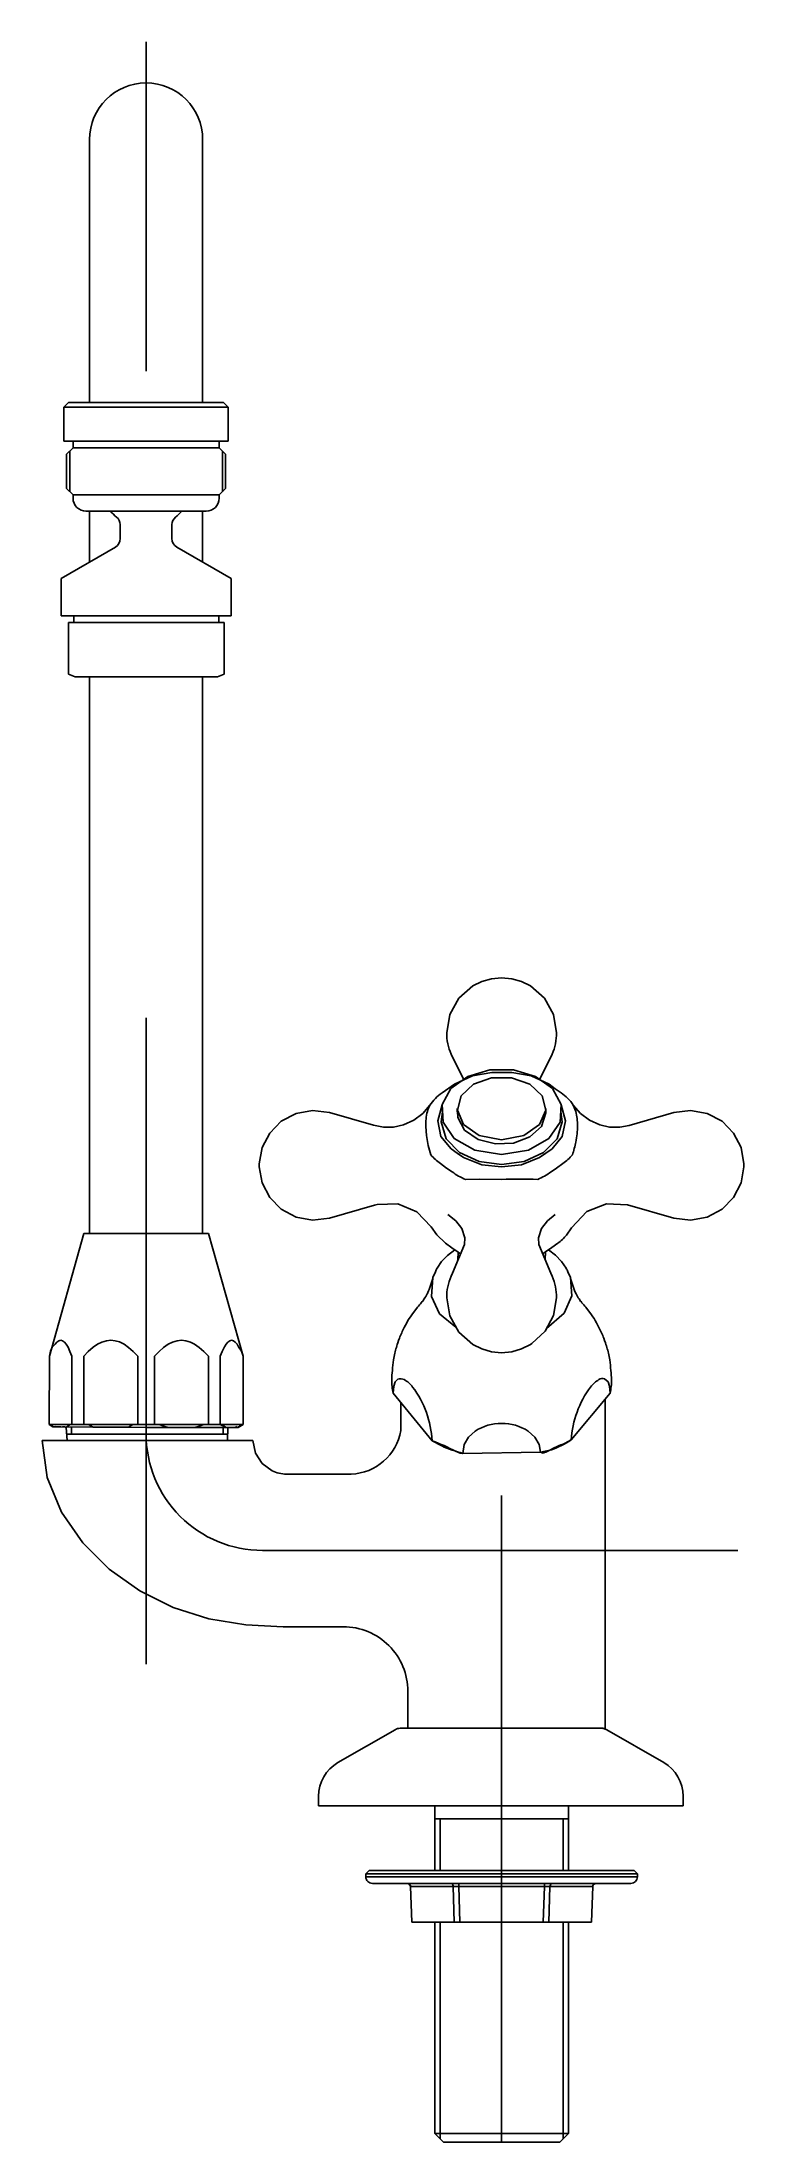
# Model space of a CAD drawing. Extents: x 128.248 to 128.356, y -11.897 to -11.573.
import ezdxf

# ---------------------------------------------------------------- set-up
doc = ezdxf.new("R2010")
doc.units = 0
doc.header["$LTSCALE"] = 0.2
doc.header["$MEASUREMENT"] = 0
doc.linetypes.add('AXES', pattern=[0.5400000065565109, 0.300000011920929, -0.07999999821186066, 0.07999999821186066, -0.07999999821186066])
doc.linetypes.add('CONTINU', pattern=[0])
doc.layers.get('0').update_dxf_attribs({"linetype": 'CONTINUOUS'})
doc.layers.add('DECA_EIXOS', color=5, linetype='AXES')

msp = doc.modelspace()

# ---------------------------------------------------------------- linework, layer by layer
at = {"linetype": 'CONTINU'}
for p, q in [((128.2551604920942, -11.62830941347252), (128.2551604882796, -11.58761125969308)), ((128.2726605601722, -11.62830940584309), (128.2726605563576, -11.58761125805282)), ((128.2512104712894, -11.62901940021492), (128.25192048092, -11.62830940584309)), ((128.2512104712893, -11.63430943812143), (128.2512104712894, -11.62901940021492)), ((128.2512104712894, -11.62901940021492), (128.276610580977, -11.62901941547377)), ((128.25192048092, -11.62830940584309), (128.2759005789758, -11.62830940584309)), ((128.2551604920942, -11.62830941347252), (128.2726605601722, -11.62830940584309)), ((128.276610580977, -11.62901941547377), (128.2759005789758, -11.62830940584309)), ((128.276610580977, -11.63430943049201), (128.276610580977, -11.62901941547377)), ((128.2639105242258, -11.63430943049201), (128.2512104712893, -11.63430943812143)), ((128.2526107570407, -11.63430943049201), (128.2512104712893, -11.63430943812143)), ((128.2516105011615, -11.64160999769742), (128.2516106232323, -11.63630992699157)), ((128.2526105663051, -11.63531041116667), (128.2516106232323, -11.63630992699157)), ((128.2521105032156, -11.64211021338846), (128.2521105032156, -11.63580943665423)), ((128.2526105663051, -11.63531041116667), (128.2526107570407, -11.63430943049201)), ((128.2526105663051, -11.63531041116667), (128.2752102074873, -11.63530967874179)), ((128.2639105242258, -11.63430943049201), (128.276610580977, -11.63430943049201)), ((128.2752102074873, -11.63530967874179), (128.2752102074873, -11.63430943049201)), ((128.2762105778079, -11.63630943870831), (128.2752102074873, -11.63530967874179)), ((128.2757105757538, -11.64211012173289), (128.2757105757538, -11.63580943665423)), ((128.2762105778079, -11.6416099976229), (128.2762105778079, -11.63630943870831)), ((128.2526102000926, -11.64261012377207), (128.2516105011615, -11.64160999769742)), ((128.2526105052696, -11.64310939329172), (128.2526102000926, -11.64261012377207)), ((128.2752105736997, -11.64261024584288), (128.2526102000926, -11.64261012377207)), ((128.2762105778079, -11.6416099976229), (128.2752105736997, -11.64261024584288)), ((128.2752105736997, -11.64310939020545), (128.2752105736997, -11.64261024584288)), ((128.2639105242258, -11.64510940161756), (128.2546105134859, -11.64510940161756)), ((128.2551604920942, -11.65297467567381), (128.2551604920942, -11.64510940161756)), ((128.2732105654834, -11.64510940161756), (128.2639105242258, -11.64510940161756)), ((128.2726605601722, -11.65297442288786), (128.2726605601722, -11.64510940161756)), ((128.2599104620167, -11.64936625224646), (128.2599105659676, -11.64720315782199)), ((128.2679105709377, -11.649366257791), (128.2679104688999, -11.64720302838971)), ((128.2591604464811, -11.65066530567562), (128.2507704098197, -11.65550928565029)), ((128.2770505470789, -11.65550873633163), (128.2686605001866, -11.65066521194651)), ((128.2507704098197, -11.66131485149253), (128.2507704098197, -11.65550928565029)), ((128.2770505470789, -11.66131485149253), (128.2770505470789, -11.65550873633163)), ((128.2507704098197, -11.66131485149253), (128.2639105242258, -11.66131485149253)), ((128.251898355585, -11.66233102998354), (128.2518908291564, -11.67032788137817)), ((128.251898355585, -11.66233102998354), (128.2639105242258, -11.66234390842287)), ((128.2527495401121, -11.66131485149253), (128.2527484258527, -11.66233194135755)), ((128.2639105242258, -11.66131485149253), (128.2770505470789, -11.66131485149253)), ((128.2639105242258, -11.66234390842287), (128.2759986628748, -11.66235414714393)), ((128.2751495917052, -11.66131485149253), (128.2751487140205, -11.6623534272325)), ((128.2759986628748, -11.66235414714393), (128.2759908274544, -11.67035112060938)), ((128.2518908291564, -11.67032788137817), (128.2529417439609, -11.67073214300933)), ((128.2529417439609, -11.67073214300933), (128.2749403928412, -11.67075316083523)), ((128.2551604920942, -11.75686166649334), (128.2551604920942, -11.67073426283324)), ((128.2726605601722, -11.75686166649334), (128.2726605601722, -11.67075098265027)), ((128.2749403928412, -11.67075316083523), (128.2759908274544, -11.67035112060938)), ((128.3158406005377, -11.71786850865783), (128.314439708247, -11.71856864581143)), ((128.3173491669158, -11.71744024990996), (128.3158406005377, -11.71786850865783)), ((128.3189107578036, -11.71729610716692), (128.3173491669158, -11.71744024990996)), ((128.3189107578036, -11.71729610716692), (128.3204722723973, -11.71744024228053)), ((128.3204722723973, -11.71744024228053), (128.3219808616636, -11.7178685010284)), ((128.3219808616636, -11.7178685010284), (128.3233849354249, -11.71856695207889)), ((128.310898266086, -11.7229791234487), (128.3122890875345, -11.72046965078288)), ((128.3122890875345, -11.72046965078288), (128.314439708247, -11.71856864581143)), ((128.3255323899257, -11.72046965078288), (128.3233849354249, -11.71856695207889)), ((128.3269232190036, -11.7229791234487), (128.3255323899257, -11.72046965078288)), ((128.3104154760167, -11.72580491401862), (128.310898266086, -11.7229791234487)), ((128.3274059938141, -11.72580491401862), (128.3269232190036, -11.7229791234487)), ((128.3110911074544, -11.72912788566239), (128.3130548567196, -11.73308619922018)), ((128.3267303776352, -11.72912788566239), (128.3247671808926, -11.73308505293811)), ((128.3096880240601, -11.73510958094376), (128.3116205285746, -11.7337431027577)), ((128.3110581483346, -11.73444376443433), (128.3096919165257, -11.73692890495369)), ((128.3136608125301, -11.73256172621561), (128.3110581483346, -11.73444376443433)), ((128.3143946870049, -11.73247257446691), (128.3116205285746, -11.7337431027577)), ((128.3145489311078, -11.73376737577612), (128.3126411779092, -11.73554036088876)), ((128.3170678699838, -11.73155084445351), (128.3136608125301, -11.73256172621561)), ((128.3174081271189, -11.73193644708132), (128.3143946870049, -11.73247257446691)), ((128.3173458633744, -11.73279087602173), (128.3145489311078, -11.73376737577612)), ((128.3207536074764, -11.73155084445351), (128.3170678699838, -11.73155084445351)), ((128.3204549536005, -11.73279087602173), (128.3173458633744, -11.73279087602173)), ((128.320468236431, -11.73193880648127), (128.3174081271189, -11.73193644708132)), ((128.3232518858671, -11.73376737577612), (128.3204549536005, -11.73279087602173)), ((128.3234796394883, -11.73248468618049), (128.320468236431, -11.73193880648127)), ((128.3241606573006, -11.73256172621561), (128.3207536074764, -11.73155084445351)), ((128.3251596466951, -11.73554036088876), (128.3232518858671, -11.73376737577612)), ((128.326244596831, -11.73377395615594), (128.3234796394883, -11.73248468618049)), ((128.3267633214961, -11.73444376443433), (128.3241606573006, -11.73256172621561)), ((128.3272133355519, -11.73445895843596), (128.326244596831, -11.73377395615594)), ((128.3281295533051, -11.73692890495369), (128.3267633214961, -11.73444376443433)), ((128.3281214632754, -11.73510110402162), (128.3272133355519, -11.73445895843596)), ((128.2896748131135, -11.73780949424174), (128.2871060998631, -11.73828256060777)), ((128.2922658958405, -11.73813313162628), (128.2896748131135, -11.73780949424174)), ((128.3078109623426, -11.73702921002221), (128.3067136404355, -11.73831329002783)), ((128.3096922910912, -11.73693565824424), (128.3090451090589, -11.73941491522759)), ((128.3096919165257, -11.73692890495369), (128.3098424832453, -11.73964357198207)), ((128.3120503856872, -11.73788408618483), (128.3120503856872, -11.73750823300961)), ((128.3120503856872, -11.73788408618483), (128.3121237655053, -11.73860509935498)), ((128.3126411779092, -11.73554036088876), (128.3120603573468, -11.73776950651338)), ((128.3120603573468, -11.73776950651338), (128.3130208944349, -11.73999360527277)), ((128.3247799301694, -11.73999360527277), (128.3257404596281, -11.73776950651338)), ((128.3257404596281, -11.73776950651338), (128.3251596466951, -11.73554036088876)), ((128.3257504389171, -11.7382153463195), (128.3257504389171, -11.73750823110225)), ((128.3279789942149, -11.73964357198207), (128.3281295533051, -11.73692890495369)), ((128.3287762692187, -11.7394254304838), (128.3281289290296, -11.73694016100039)), ((128.3299911248442, -11.73700686160463), (128.331101626672, -11.73831178607725)), ((128.330401016494, -11.7379997034582), (128.3299911248442, -11.73700686160463)), ((128.3455552382955, -11.73813452781121), (128.3481466643467, -11.73780949424174)), ((128.3481466643467, -11.73780949424174), (128.3507153852265, -11.73828256060777)), ((128.2848004797345, -11.73950945716566), (128.2830294382182, -11.74132014690097)), ((128.2871060998631, -11.73828256060777), (128.2848004797345, -11.73950945716566)), ((128.29908051429, -11.7401139480218), (128.2922658958405, -11.73813313162628)), ((128.3006294479603, -11.74041031497723), (128.29908051429, -11.7401139480218)), ((128.3021967380294, -11.74039397083965), (128.3006294479603, -11.74041031497723)), ((128.3037387670693, -11.74006490797963), (128.3021967380294, -11.74039397083965)), ((128.3053239634008, -11.73935503472494), (128.3037387670693, -11.74006490797963)), ((128.3067136404355, -11.73831329002783), (128.3053239634008, -11.73935503472494)), ((128.3071718885142, -11.74032799091414), (128.3072686506501, -11.74171760279556)), ((128.3090451090589, -11.73941491522759), (128.3095260833248, -11.74184173641556)), ((128.30956069803, -11.73958126532199), (128.3097525458123, -11.73802203048547)), ((128.3103286836679, -11.74220533387179), (128.30956069803, -11.73958126532199)), ((128.3098424832453, -11.73964357198207), (128.311587088801, -11.74214286222538)), ((128.3121237655052, -11.73892245486099), (128.3121237655052, -11.73860509935498)), ((128.3131911832205, -11.7408918490523), (128.3121237655053, -11.73892245486099)), ((128.3130208944349, -11.73999360527277), (128.3154430311554, -11.74168970198514)), ((128.315263678612, -11.74232004896556), (128.3131911832205, -11.7408918490523)), ((128.3223577858195, -11.74168970198514), (128.3247799301694, -11.73999360527277)), ((128.3250833066598, -11.7403003568305), (128.3232955109242, -11.74193058680193)), ((128.3257504389171, -11.73821534631949), (128.3250833066598, -11.7403003568305)), ((128.3262343734003, -11.74214286222538), (128.3279789942149, -11.73964357198207)), ((128.3282607794301, -11.73958126532199), (128.3274927861628, -11.74220533387179)), ((128.3282607794301, -11.73958126532199), (128.328068927028, -11.7380220316147)), ((128.3282972786035, -11.74184797061018), (128.3287762692187, -11.7394254304838)), ((128.331101626672, -11.73831178607725), (128.3324920285021, -11.73935474480676)), ((128.3324920285021, -11.73935474480676), (128.3340803862326, -11.74006588496198)), ((128.3356205966526, -11.74039470707925), (128.3340803862326, -11.74006588496198)), ((128.3371881079749, -11.74041119712959), (128.3356205966526, -11.74039470707925)), ((128.3386246373139, -11.74013186954317), (128.3371881079749, -11.74041119712959)), ((128.3386246373139, -11.74013186954318), (128.3455552382955, -11.73813452781121)), ((128.3507153852265, -11.73828256060777), (128.3530209977256, -11.73950945907302)), ((128.3530209977256, -11.73950945907302), (128.3547920468715, -11.74132015071569)), ((128.2818667594915, -11.74357220369149), (128.2814156544279, -11.7460657279962)), ((128.2830294382182, -11.74132014690097), (128.2818667594915, -11.74357220369149)), ((128.3072686506501, -11.74171760279556), (128.3075404642057, -11.74322815091699)), ((128.3075404642057, -11.74322815091699), (128.307972571999, -11.74470708079024)), ((128.3095260833248, -11.74184173641556), (128.3110847139955, -11.74375139029492)), ((128.3124129741519, -11.74433533319982), (128.3103286836679, -11.74220533387179)), ((128.3110847139955, -11.74375139029492), (128.3120515758776, -11.74443288303904)), ((128.311587088801, -11.74214286222538), (128.3147577027174, -11.7439561631317)), ((128.3120515758776, -11.74443288303904), (128.3130282443468, -11.74512349538687)), ((128.3154231336127, -11.74571559886083), (128.3124129741519, -11.74433533319982)), ((128.3147577027174, -11.7439561631317), (128.3189107349154, -11.74464414470253)), ((128.317938440882, -11.74301103939121), (128.315263678612, -11.74232004896556)), ((128.3154430311554, -11.74168970198514), (128.3189004123022, -11.74235193138261)), ((128.3207684467097, -11.74287545877136), (128.317938440882, -11.74301103939121)), ((128.3189004123022, -11.74235193138261), (128.3223577858195, -11.74168970198514)), ((128.3189107349154, -11.74464414470253), (128.3230637671133, -11.7439561631317)), ((128.3232955109242, -11.74193058680193), (128.3207684467097, -11.74287545877136)), ((128.3254085033083, -11.74433533319982), (128.322398336218, -11.74571559886083)), ((128.3230637671133, -11.7439561631317), (128.3262343734003, -11.74214286222538)), ((128.3247927040744, -11.74512386408097), (128.3257698939531, -11.74443288303904)), ((128.3274927861628, -11.74220533387179), (128.3254085033083, -11.74433533319982)), ((128.3257698939531, -11.74443288303904), (128.3267356419391, -11.74375103075823)), ((128.3267356419391, -11.74375103075823), (128.3282972786035, -11.74184797061018)), ((128.3547920468715, -11.74132015071569), (128.3559547255981, -11.74357221227459)), ((128.3559547255981, -11.74357221227459), (128.3564058230323, -11.74606574230137)), ((128.2814156544279, -11.74653480798721), (128.2814156544279, -11.7460657279962)), ((128.2818667594915, -11.74902833038456), (128.2814156544279, -11.74653480798721)), ((128.3094333018768, -11.74604767391354), (128.3104016362381, -11.74673274676576)), ((128.3104016362381, -11.74673274676576), (128.31124615816, -11.74732991692704)), ((128.3130282443468, -11.74512349538687), (128.3158555847301, -11.7462562071036)), ((128.3189107349154, -11.74619273266453), (128.3154231336127, -11.74571559886083)), ((128.3158555847301, -11.7462562071036), (128.318910101673, -11.74655705014782)), ((128.318910101673, -11.74655705014782), (128.3219644965451, -11.74625289497909)), ((128.322398336218, -11.74571559886083), (128.3189107349154, -11.74619273266453)), ((128.3219644965451, -11.74625289497909), (128.3247927040744, -11.74512386408097)), ((128.3265801370437, -11.74732651564575), (128.3274198488515, -11.74673274676576)), ((128.3274198488515, -11.74673274676576), (128.3283881755834, -11.74604766389992)), ((128.3559547103392, -11.74902833229192), (128.3564058230323, -11.74653480989456)), ((128.3564058230323, -11.74653480989456), (128.3564058230323, -11.74606574230137)), ((128.2830294382182, -11.75128038550613), (128.2818667594915, -11.74902833038456)), ((128.3133390643821, -11.74850131396398), (128.3155603412077, -11.74846509612568)), ((128.3155603412077, -11.74846509612568), (128.3189107578036, -11.74849253721813)), ((128.3547920316126, -11.75128038765191), (128.3559547103392, -11.74902833229192)), ((128.2848013571185, -11.75309201905507), (128.2830294382182, -11.75128038550613)), ((128.2871060998631, -11.75431797209737), (128.2848013571185, -11.75309201905507)), ((128.2992218188866, -11.75246144644034), (128.2922658958405, -11.75446740471476)), ((128.2992218188866, -11.75246144644034), (128.299639346847, -11.75236050001648)), ((128.3028419814638, -11.75228924976192), (128.299639346847, -11.75236050001648)), ((128.3058019087847, -11.75351196478349), (128.3028419814638, -11.75228924976192)), ((128.3080050275766, -11.75583775224134), (128.3058019087847, -11.75351196478349)), ((128.3106041974951, -11.75391587244544), (128.3118182832933, -11.75487998439641)), ((128.3272192102098, -11.75391454641546), (128.32598481488, -11.75489836046467)), ((128.3297128727979, -11.75600137505441), (128.3320833659346, -11.75346986861039)), ((128.3320833659346, -11.75346986861039), (128.3351328627153, -11.7522624655895)), ((128.3351328627153, -11.7522624655895), (128.3384093196569, -11.75240986824316)), ((128.3384093196569, -11.75240986824317), (128.3455555892491, -11.75446739875427)), ((128.3507153852265, -11.75431797209737), (128.3530201127122, -11.75309202105184)), ((128.3530201127122, -11.75309202105184), (128.3547920316126, -11.75128038765191)), ((128.254260486871, -11.75686166649334), (128.2489663672216, -11.77586174121037)), ((128.2639105242258, -11.75686166649334), (128.254260486871, -11.75686166649334)), ((128.2639105242258, -11.75686166649334), (128.2735605653954, -11.75686166649334)), ((128.2735605653954, -11.75686166649334), (128.2789105858481, -11.77586174121037)), ((128.2896748131135, -11.75479103804616), (128.2871060998631, -11.75431797209737)), ((128.2922658958405, -11.75446740471476), (128.2896748131135, -11.75479103804616)), ((128.3088749423442, -11.75709287147606), (128.3080050275766, -11.75583775224134)), ((128.3088749423442, -11.75709287147606), (128.3102263654375, -11.75837124663136)), ((128.3118182832933, -11.75487998439641), (128.3127333184855, -11.75608832142219)), ((128.3127333184855, -11.75608832142219), (128.3132263548737, -11.75751222143871)), ((128.3250763333646, -11.7561098955312), (128.3245945503795, -11.75751547920355)), ((128.32598481488, -11.75489836046467), (128.3250763333646, -11.7561098955312)), ((128.3289437503755, -11.75709711748998), (128.3297128727979, -11.75600137505441)), ((128.3455555892491, -11.75446739875427), (128.3481466643467, -11.75479103804616)), ((128.3481466643467, -11.75479103804616), (128.3507153852265, -11.75431797209737)), ((128.3105377375663, -11.76025143662168), (128.3096262576866, -11.76121243433637)), ((128.3111951041585, -11.75905624748087), (128.3102263654375, -11.75837124663136)), ((128.3116703258373, -11.75938475911487), (128.3105377375663, -11.76025143662168)), ((128.3121638428794, -11.75974124833038), (128.3111951041585, -11.75905624748087)), ((128.3131788922153, -11.75857238738459), (128.311286497051, -11.76301535779298)), ((128.3121607300479, -11.76096283123384), (128.3121638428794, -11.75974124833038)), ((128.3121638428794, -11.75974124833038), (128.3125643537599, -11.76001520240756)), ((128.3131788922153, -11.75857238738459), (128.3132263548737, -11.75751222143871)), ((128.3246424479152, -11.75857203547732), (128.3245945503795, -11.75751547920355)), ((128.3246424479152, -11.75857203547732), (128.3265349880386, -11.76301537591287)), ((128.3257123985997, -11.75970705610465), (128.3252518058421, -11.76000272440135)), ((128.3256607931247, -11.76096292504982), (128.3257123985997, -11.75970705610465)), ((128.3266698915469, -11.75902547133058), (128.3257123985997, -11.75970705610465)), ((128.3272516963052, -11.76022280815476), (128.3261566905861, -11.75938836306491)), ((128.3275946542571, -11.75837152462857), (128.3266698915469, -11.75902547133058)), ((128.3281685091536, -11.7611790961295), (128.3272516963052, -11.76022280815476)), ((128.3082764825492, -11.76366988433135), (128.3080637665264, -11.76659589408587)), ((128.308669961461, -11.76277701702074), (128.3082764825492, -11.76366988433135)), ((128.3096262576866, -11.76121243433637), (128.3089416218102, -11.76224550546712)), ((128.3110910998249, -11.76347265795044), (128.311286497051, -11.76301535779298)), ((128.3267303776352, -11.76347265795044), (128.3265349880386, -11.76301537591287)), ((128.3288799073398, -11.76224551248252), (128.3281685091536, -11.7611790961295)), ((128.3295450406875, -11.76366988433135), (128.3291515617762, -11.76277701702192)), ((128.3297774329996, -11.76649124601954), (128.3295450406875, -11.76366988433135)), ((128.3080637665264, -11.76659589408587), (128.3093243002693, -11.76926880335908)), ((128.3104154760167, -11.7667913275517), (128.3108973200372, -11.76961871553265)), ((128.3274059938141, -11.7667913275517), (128.3269523328927, -11.76953702345511)), ((128.328565346111, -11.76918032872193), (128.3297774329996, -11.76649124601954)), ((128.3050143765577, -11.7694422507269), (128.3058953081268, -11.76825563172238)), ((128.3093243002693, -11.76926880335908), (128.3118503096912, -11.77133922009711)), ((128.3108973200372, -11.76961871553265), (128.3122881948917, -11.77212976748963)), ((128.3269523328927, -11.76953702345511), (128.3256398885362, -11.77199386261918)), ((128.3258744306539, -11.77155480990234), (128.328565346111, -11.76918032872193)), ((128.3319262074804, -11.76825563172238), (128.3328071390496, -11.7694422507269)), ((128.2501286301446, -11.77365522923129), (128.2498422845042, -11.77399792958301)), ((128.250413428983, -11.77344997860171), (128.2501286301446, -11.77365522923129)), ((128.2506974648789, -11.77338163039002), (128.250413428983, -11.77344997860171)), ((128.2509815122289, -11.77344998326538), (128.2506974648789, -11.77338163039002)), ((128.2512663148721, -11.77365522923129), (128.2509815122289, -11.77344998326538)), ((128.251542389462, -11.7739833193395), (128.2512663148721, -11.77365522923129)), ((128.2570641940677, -11.77365522923129), (128.2563729261217, -11.77399791824591)), ((128.2577622941646, -11.77344789958316), (128.2570641940677, -11.77365522923129)), ((128.2584374983545, -11.77338163611209), (128.2577622941646, -11.77344789958316)), ((128.2591232273373, -11.77344998623114), (128.2584374983545, -11.77338163611209)), ((128.2597914391583, -11.77364759408334), (128.2591232273373, -11.77344998623114)), ((128.2605020705872, -11.77399791824591), (128.2597914391583, -11.77364759408334)), ((128.2673437353514, -11.7739833193395), (128.2680102572546, -11.77365522923129)), ((128.2680102572546, -11.77365522923129), (128.2686978287438, -11.77344998623114)), ((128.2686978287438, -11.77344998623114), (128.2693835539119, -11.77338163611209)), ((128.2693835539119, -11.77338163611209), (128.2700692867095, -11.77344998241642)), ((128.2700692867095, -11.77344998241642), (128.2707568581987, -11.77365522923129)), ((128.2707568581987, -11.77365522923129), (128.2714233801019, -11.7739833193395)), ((128.2762786628044, -11.7739833193395), (128.2765547488385, -11.77365522541657)), ((128.2765547488385, -11.77365522541657), (128.2768439040791, -11.77344790339787)), ((128.2768439040791, -11.77344790339787), (128.2771235912022, -11.77338163039002)), ((128.2771235912022, -11.77338163039002), (128.2774076270981, -11.77344997860171)), ((128.2774076270981, -11.77344997860171), (128.2776924259365, -11.77365522923129)), ((128.2776924259365, -11.77365522923129), (128.2779787812951, -11.77399794577972)), ((128.3029719182159, -11.77341063937455), (128.3028381438626, -11.77379801965859)), ((128.3030995661402, -11.77306715117757), (128.3029719182159, -11.77341063937455)), ((128.3038488902023, -11.77138852489677), (128.3042365794781, -11.77066427303534)), ((128.3122881948917, -11.77212976748963), (128.3144365801824, -11.77403340270565)), ((128.3256398885362, -11.77199386261918), (128.3236007871417, -11.77389232699181)), ((128.3335849437586, -11.77066427112799), (128.333972625405, -11.77138852489677)), ((128.3348495973915, -11.77341063937455), (128.3347219570966, -11.77306715117757)), ((128.3348495973915, -11.77341063937455), (128.3349833717447, -11.77379801965859)), ((128.2489104664183, -11.78642877642721), (128.2489663672216, -11.77586174121037)), ((128.2491400329922, -11.77504645836855), (128.2489663672216, -11.77586174121037)), ((128.2493662100144, -11.77442674475392), (128.2491400329922, -11.77504645836855)), ((128.2498422845042, -11.77399792958301), (128.2493662100144, -11.77442674475392)), ((128.2518310106428, -11.77445956145405), (128.251542389462, -11.7739833193395)), ((128.2521329909483, -11.77509968745108), (128.2518310106428, -11.77445956145405)), ((128.2524285701655, -11.77586174121037), (128.2521329909483, -11.77509968745108)), ((128.2524285701655, -11.78642877642721), (128.2524285701655, -11.77586174121037)), ((128.2549718354659, -11.77509969317315), (128.2542582476345, -11.77586174121037)), ((128.2542582476345, -11.78642877642721), (128.2542582476345, -11.77586174121037)), ((128.2557008805142, -11.77445957099083), (128.2549718354659, -11.77509969317315)), ((128.2563729261217, -11.77399791824591), (128.2557008805142, -11.77445957099083)), ((128.26119889657, -11.77447898025026), (128.2605020705872, -11.77399791824591)), ((128.261903161243, -11.77509968935844), (128.26119889657, -11.77447898025026)), ((128.2626167490744, -11.77586174121037), (128.261903161243, -11.77509968935844)), ((128.2626167490744, -11.78642877642721), (128.2626167490744, -11.77586174121037)), ((128.2652043070067, -11.77586173930301), (128.2659178948381, -11.77509968935844)), ((128.2652043070067, -11.78642877642721), (128.2652043070067, -11.77586173930301)), ((128.2659178948381, -11.77509968935844), (128.2666221518817, -11.77447898025026)), ((128.2666221518817, -11.77447898025026), (128.2673437353514, -11.7739833193395)), ((128.2714233801019, -11.7739833193395), (128.2721449559422, -11.77447897452819)), ((128.2721449559422, -11.77447897452819), (128.2728492206152, -11.77509969317315)), ((128.2728492206152, -11.77509969317315), (128.2735628084466, -11.77586174121037)), ((128.2735628084466, -11.78642877642721), (128.2735628084466, -11.77586174121037)), ((128.2753924821008, -11.77586174121037), (128.275688061318, -11.77509968745108)), ((128.2753924821008, -11.78642877642721), (128.2753924821008, -11.77586174121037)), ((128.275688061318, -11.77509968745108), (128.2760371380695, -11.77438609008288)), ((128.2760371380695, -11.77438609008288), (128.2762786628044, -11.7739833193395)), ((128.2779787812951, -11.77399794577972), (128.2782148356144, -11.77438609008288)), ((128.2782148356144, -11.77438609008288), (128.2786810197128, -11.77504645934509)), ((128.2786810197128, -11.77504645934509), (128.2789105858481, -11.77586174121037)), ((128.2789105858481, -11.78642877642721), (128.2789105858481, -11.77586174121037)), ((128.3023468622423, -11.77562915244053), (128.3021801898046, -11.77639223045023)), ((128.3158405929083, -11.77473202351086), (128.3144365801824, -11.77403340270565)), ((128.3173491669158, -11.77516028416609), (128.3158405929083, -11.77473202351086)), ((128.3189107578036, -11.77530443797223), (128.3173491669158, -11.77516028416609)), ((128.3189107578036, -11.77530443797223), (128.3204722723973, -11.77516029179551)), ((128.3204722723973, -11.77516029179551), (128.3219808616636, -11.77473202923293)), ((128.3219808616636, -11.77473202923293), (128.3233848972778, -11.7740334007983)), ((128.3233848972778, -11.7740334007983), (128.3236007871417, -11.77389232699182)), ((128.3356413334321, -11.77639223045023), (128.3354746609945, -11.77562915625524)), ((128.3022106006962, -11.78049743949944), (128.3024527891911, -11.77980767645767)), ((128.3024527891911, -11.77980767645767), (128.3028381438626, -11.77940048827671)), ((128.3348130829592, -11.77932982071955), (128.3353687187868, -11.77980768027238)), ((128.3353687187868, -11.77980768027238), (128.3356109072817, -11.78049744522151)), ((128.3021329865468, -11.78157572723913), (128.3022106006962, -11.78049743949944)), ((128.3021329865468, -11.78157572723913), (128.3081544706243, -11.78894650976131)), ((128.3033080630904, -11.7830141157724), (128.3033080630904, -11.78735317292495)), ((128.3033080630904, -11.7830141157724), (128.3033080630904, -11.78735317292507)), ((128.3296727115001, -11.78879999435941), (128.3356885437025, -11.78157572990206)), ((128.3349082066633, -11.78251281739844), (128.3349081456056, -11.83362828063191)), ((128.3349082066633, -11.78251281739844), (128.3349081793456, -11.8053822577636)), ((128.3356109072817, -11.78049744522151), (128.3356885437025, -11.78157572990206)), ((128.2492342959974, -11.78642877642721), (128.2489104664183, -11.78642877642721)), ((128.2494901926116, -11.78676348119322), (128.2489104664183, -11.78642877642721)), ((128.2639105242258, -11.78642877642721), (128.2489104664183, -11.78642877642721)), ((128.2494901926116, -11.78676348119322), (128.2492342959974, -11.78642877642721)), ((128.2521329871336, -11.78642877642721), (128.2515526434104, -11.7868617883074)), ((128.2518310106428, -11.78665672459876), (128.2515526434104, -11.7868617883074)), ((128.2524285701655, -11.78642877642721), (128.2521329871336, -11.78642877642721)), ((128.2549891847804, -11.78642877642721), (128.2542582476345, -11.78642877642721)), ((128.2556998641325, -11.78680581412311), (128.2549891847804, -11.78642877642721)), ((128.2618858119286, -11.78642877642721), (128.261197603174, -11.78684329362595)), ((128.2626167490744, -11.78642877642721), (128.2618858119286, -11.78642877642721)), ((128.2639105242258, -11.78642877642721), (128.2789105858481, -11.78642877642721)), ((128.2652043070067, -11.78642877642721), (128.2659352441526, -11.78642877642721)), ((128.2659352441526, -11.78642877642721), (128.2666469398864, -11.78665672841347)), ((128.2666469398864, -11.78665672841347), (128.2673189854939, -11.7868617883074)), ((128.2714481299594, -11.7868617883074), (128.272120175567, -11.78665672459876)), ((128.272120175567, -11.78665672459876), (128.2728318713008, -11.78642877642721)), ((128.2728318713008, -11.78642877642721), (128.2735628084466, -11.78642877642721)), ((128.2753924821008, -11.78642877642721), (128.2756952482372, -11.78655540582315)), ((128.2756952482372, -11.78655540582315), (128.275990049253, -11.78665672459876)), ((128.275990049253, -11.78665672459876), (128.2762786628044, -11.7868617883074)), ((128.2781605903964, -11.7868617883074), (128.2785867596747, -11.78642877642721)), ((128.2781605903964, -11.7868617883074), (128.2789105858481, -11.78642877642721)), ((128.2782148432438, -11.78666867227968), (128.2781605903964, -11.7868617883074)), ((128.2785867596747, -11.78642877642721), (128.2789105858481, -11.78642877642721)), ((128.2641109339847, -11.78889664392639), (128.247808990946, -11.78889666299995)), ((128.247808990946, -11.78889666299995), (128.2486085242599, -11.79461688608436)), ((128.2498525441105, -11.78673414801253), (128.2494901926116, -11.78676348119322)), ((128.2639105242258, -11.7868617883074), (128.2494901926116, -11.78676348119322)), ((128.2501372887823, -11.78676789261446), (128.2498525441105, -11.78673414801253)), ((128.2504140524168, -11.78676977938343), (128.2501372887823, -11.78676789261446)), ((128.2507458025829, -11.78677204100974), (128.2504140524168, -11.78676977938343)), ((128.2512668948553, -11.78677559342996), (128.250977749238, -11.78677362224982)), ((128.2515526434104, -11.7868617883074), (128.2512668948553, -11.78677559342996)), ((128.2517078564504, -11.78889665935056), (128.2515526434104, -11.7868617883074)), ((128.2517078564504, -11.78789665507708), (128.2765309560434, -11.78789665507708)), ((128.2523578644613, -11.7878966588918), (128.2523578644613, -11.78678303085071)), ((128.2563980213081, -11.78681057364037), (128.2556998641325, -11.78680581412311)), ((128.2570838786336, -11.78681524930638), (128.2563980213081, -11.78681057364037)), ((128.2577520555865, -11.78681980444074), (128.2570838786336, -11.78681524930638)), ((128.258437756516, -11.78682447904056), (128.2577520555865, -11.78681980444074)), ((128.2591129216982, -11.78682908181548), (128.258437756516, -11.78682447904056)), ((128.2597916305839, -11.78683370874873), (128.2591129216982, -11.78682908181548)), ((128.2605022289877, -11.78683855308105), (128.2597916305839, -11.78683370874873)), ((128.261197603174, -11.78684329362595), (128.2605022289877, -11.78683855308105)), ((128.2639105242258, -11.7868617883074), (128.2781605903964, -11.7868617883074)), ((128.2804175805645, -11.78889664011167), (128.2641109339847, -11.78889664392639)), ((128.2673189854939, -11.7868617883074), (128.2680296131081, -11.7868617883074)), ((128.2680296131081, -11.7868617883074), (128.2687083573515, -11.7868617883074)), ((128.2687083573515, -11.7868617883074), (128.2693835539119, -11.7868617883074)), ((128.2693835539119, -11.7868617883074), (128.2700587581018, -11.7868617883074)), ((128.2700587581018, -11.7868617883074), (128.2707568658281, -11.7868617883074)), ((128.2707568658281, -11.7868617883074), (128.2714481299594, -11.7868617883074)), ((128.2758579533734, -11.7878966588918), (128.2758579533734, -11.7868617883074)), ((128.2762786628044, -11.7868617883074), (128.2765547488385, -11.7868617883074)), ((128.276507965199, -11.78889664102629), (128.2765547488385, -11.7868617883074)), ((128.2765547488385, -11.7868617883074), (128.2768439040791, -11.7868617883074)), ((128.2771235835728, -11.7868617883074), (128.2774032706959, -11.7868617883074)), ((128.2774032706959, -11.7868617883074), (128.2776924259365, -11.7868617883074)), ((128.2776924259365, -11.7868617883074), (128.2779685119706, -11.78673414801253)), ((128.2804175805645, -11.78889664011167), (128.2808198038965, -11.79082971537478)), ((128.3081544706243, -11.78894650976131), (128.3096521214403, -11.78971982464577)), ((128.3128972824769, -11.79088180909465), (128.3131163461821, -11.7895133952699)), ((128.3131163461821, -11.7895133952699), (128.3137882392011, -11.78838523206591)), ((128.3137882392011, -11.78838523206591), (128.3148280841711, -11.78743160342294)), ((128.3229934314362, -11.78743160342294), (128.3240332764063, -11.78838523588063)), ((128.3240332764063, -11.78838523588063), (128.3247051770547, -11.78951339145518)), ((128.3247051770547, -11.78951339145518), (128.3249267050644, -11.79070812902934)), ((128.3287460109157, -11.78931184872658), (128.3296727115001, -11.78879999435941)), ((128.2808198038965, -11.79082971537478), (128.281867896276, -11.79243658690523)), ((128.281867896276, -11.79243658690523), (128.2834147767543, -11.79356842768922)), ((128.3117867813938, -11.79055653996665), (128.3124894591463, -11.79084239548059)), ((128.3124894591463, -11.79084239548059), (128.3128972824769, -11.79088180909465)), ((128.3128972824769, -11.79088180909465), (128.3249267050644, -11.79070812902934)), ((128.3249267050644, -11.79070812902934), (128.3266266937376, -11.79034951931028)), ((128.3249267050644, -11.79070812902934), (128.3253320564611, -11.79084239166587)), ((128.2486085242599, -11.79461688608436), (128.2508144544952, -11.79995580953716)), ((128.2856161928304, -11.79409666049884), (128.2956219734705, -11.79409615964858)), ((128.2508144544952, -11.79995580953716), (128.2541155163352, -11.80469947373913)), ((128.2541155163352, -11.80469947373913), (128.2582197697989, -11.80877911848959)), ((128.2582197697989, -11.80877911848959), (128.262926236735, -11.8121424555183)), ((128.262926236735, -11.8121424555183), (128.2681011771228, -11.81472092680437)), ((128.2681011771228, -11.81472092680437), (128.2736195103397, -11.81646229366883)), ((128.2736195103397, -11.81646229366883), (128.2793311121729, -11.81739560896542)), ((128.2793311121729, -11.81739560896542), (128.2851107684849, -11.81769396529365)), ((128.2851107684849, -11.81769396529365), (128.2856547429752, -11.81769727646448)), ((128.2944106647829, -11.81769727646448), (128.2856547429752, -11.81769727646448)), ((128.3044107058632, -11.833413923812), (128.3044107058644, -11.82769731754805)), ((128.3044107058649, -11.83144322069103), (128.3044107058632, -11.833413923812)), ((128.3024251031994, -11.83362827640643), (128.2935963463524, -11.83872556439917)), ((128.3345964225232, -11.8334141455359), (128.3032251083429, -11.8334139151034)), ((128.3334108249981, -11.83341413682731), (128.3044107058632, -11.833413923812)), ((128.3351675754083, -11.83362827640643), (128.3439963398847, -11.83872556439917)), ((128.2905963409471, -11.84392174105229), (128.2905963409471, -11.84541396595096)), ((128.34699634529, -11.8439217347376), (128.34699634529, -11.84541396595096)), ((128.2905963409471, -11.84541396595096), (128.34699634529, -11.84541396595096)), ((128.3085857260682, -11.85540847569873), (128.3085857184387, -11.84541396595096)), ((128.329235804798, -11.84741376817277), (128.3085857199653, -11.84741376817277)), ((128.309385724777, -11.85540847569873), (128.309385724777, -11.84741376817277)), ((128.3284357984597, -11.85540847569873), (128.3284357984597, -11.84741376817277)), ((128.329235804798, -11.85540847569873), (128.329235804798, -11.84541396595096)), ((128.297910663903, -11.8559084777528), (128.2984107117337, -11.85540847569873)), ((128.297910663903, -11.8559084777528), (128.3399108364454, -11.8559084777528)), ((128.2979106639087, -11.85640837274736), (128.297910663903, -11.8559084777528)), ((128.2979106639087, -11.85640837274736), (128.339910838472, -11.85640847980688)), ((128.2984107117337, -11.85540847569873), (128.3394108343913, -11.85540847569873)), ((128.2989106680112, -11.85740848391503), (128.3389108323373, -11.8574084859416)), ((128.3043754731762, -11.85740848391503), (128.3045875864743, -11.85747251005696)), ((128.3048078937759, -11.85788231703836), (128.3114268937459, -11.85788231703836)), ((128.3048078937759, -11.85788231703836), (128.3050084332349, -11.86340318322469)), ((128.3109944731463, -11.85740848391503), (128.3112065940738, -11.85747251005696)), ((128.3114268937459, -11.85788231703836), (128.3115938332135, -11.86340318322469)), ((128.3122917349453, -11.85788231703836), (128.3114268937459, -11.85788231703836)), ((128.3122917349453, -11.85788231703836), (128.3122917349453, -11.85740848391503)), ((128.3122917349453, -11.85788231703836), (128.3255297654031, -11.85788231703836)), ((128.3122917349453, -11.85788231703836), (128.3124586744129, -11.86340318322469)), ((128.3189107501742, -11.85740848492831), (128.3189107578036, -11.85540847569873)), ((128.325362833565, -11.86340318322469), (128.3255297654031, -11.85788231703836)), ((128.3255297654031, -11.85788231703836), (128.3255297654031, -11.85740848391503)), ((128.3255297654032, -11.85788231703836), (128.3263946066025, -11.85788231703836)), ((128.3262276747644, -11.86340318322469), (128.3263946066025, -11.85788231703836)), ((128.3263946066025, -11.85788231703836), (128.3330136218314, -11.85788231703836)), ((128.3268270272022, -11.85740848391503), (128.3266149139041, -11.85747251005696)), ((128.3328130747429, -11.86340318322469), (128.3330136218314, -11.85788231703836)), ((128.3334460424311, -11.85740848391503), (128.3332339138741, -11.85747251005696)), ((128.3394108343913, -11.85540847569873), (128.3399108364454, -11.8559084777528)), ((128.339910838472, -11.85640847980688), (128.3399108364454, -11.8559084777528)), ((128.3050084332349, -11.86340318322469), (128.3328130747429, -11.86340318322469)), ((128.3085857260682, -11.89608896355943), (128.3085857260682, -11.86340318322469)), ((128.309385724777, -11.89688895463887), (128.309385724777, -11.86340318322469)), ((128.3284357984597, -11.89688896068488), (128.3284357984597, -11.86340318322469)), ((128.329235804798, -11.89608896355943), (128.329235804798, -11.86340318322469)), ((128.329235804798, -11.89608896355943), (128.3085857260682, -11.89608896355943)), ((128.3099107437185, -11.89741396595096), (128.3085857260682, -11.89608896355943)), ((128.329235804798, -11.89608896355943), (128.3279107871476, -11.89741396595096)), ((128.3279107871476, -11.89741396595096), (128.3099107437185, -11.89741396595096))]:
    msp.add_line(p, q, dxfattribs=at)
for centre, radius, start, end in [((128.2639105223186, -11.58761125887295), 0.008750034038982654, 5.370273353485977e-06, 180.0000053702617), ((128.2546105134859, -11.64310939340126), 0.002000008216299423, 179.9999968617977, 270), ((128.2732105654834, -11.64310939340126), 0.002000008216302973, 270, 9.155278094862969e-05), ((128.2639104784493, -11.64033362516213), 0.007300055929525286, 220.8581848143013, 231.3151702879397), ((128.2584281446246, -11.64719481572644), 0.001482444814749958, 359.6775803151588, 51.66315901785433), ((128.2693994497849, -11.647197898596), 0.001488989721394147, 128.8833670962346, 180.1973929749423), ((128.2639104784493, -11.64033362516211), 0.007300055929546279, 308.5992094799964, 319.1401536670712), ((128.2584104558545, -11.64936625504279), 0.001500006162224927, 299.9994506831363, 0.0001068114420707655), ((128.2694105010441, -11.6493662550428), 0.001499930106407663, 180.0001049785306, 239.9984207147108), ((128.3189165353573, -11.72580663724982), 0.00850105951523032, 179.9883856976167, 202.9972164992489), ((128.3189050851897, -11.72580670382681), 0.008500908812757656, 337.0028398761177, 0.0120632344996239), ((128.3158460567446, -11.74005596314464), 0.008678432669376348, 166.0985639317803, 181.7962456018492), ((128.3106074295289, -11.73873605582431), 0.003276209901144381, 148.6018667852885, 166.4947714856162), ((128.3137590056255, -11.74096782304902), 0.007133855301974154, 124.7960247179211, 146.4886877201153), ((128.324074764765, -11.74094115941891), 0.007105069730658515, 33.62335795607958, 55.28108884604934), ((128.3177473760048, -11.74013151065348), 0.01290894668047735, 348.4718275320843, 359.7558974470001), ((128.3214995086969, -11.74014675632506), 0.009156783118325126, 359.7512672522911, 13.5607817716487), ((128.3154332557264, -11.73971739055482), 0.01525925036052184, 340.9292756054807, 348.6847657793563), ((128.3136128913375, -11.74002741921344), 0.007328876770314908, 219.68182406388, 235.2295080043617), ((128.3174000878674, -11.73879021286128), 0.01052603421878191, 234.2225116551632, 247.3061168233123), ((128.3204476875048, -11.7388221159987), 0.01048483431935867, 292.6673364535523, 305.7950495779456), ((128.3241835705688, -11.73998820334399), 0.007375348504129031, 304.7564318602192, 320.2617872198581), ((128.3216248760843, -11.84017104967445), 0.09171867903674374, 88.2109348852451, 91.69573121621256), ((128.3238412197906, -11.75304682845416), 0.006514649617933152, 305.1804126443665, 321.5581408609779), ((128.2920550890152, -11.75951790549356), 0.01674432848620137, 336.7256991495462, 345.6429769494937), ((128.3099518178111, -11.76309700555913), 0.001321192025018284, 139.8722657434254, 165.9837637922828), ((128.3189149117767, -11.76679355839444), 0.008499436052821946, 157.0006868971276, 179.9849616051611), ((128.3189051227156, -11.76679383261472), 0.00850087146751965, 0.01688409724139463, 22.99721444467719), ((128.3278694543733, -11.76309713387365), 0.001321466681869653, 14.018997612392, 40.12457494169814), ((128.3457672730352, -11.75951766730708), 0.01674520016480563, 194.357100901895, 203.2739051248689), ((128.2955880021779, -11.75888449599896), 0.01393049678486534, 317.7237010494937, 325.1155291206925), ((128.2935955151113, -11.75904359032074), 0.01552597693812614, 327.4945891379412, 334.3059650344134), ((128.344226000496, -11.75904359032074), 0.01552597693812614, 205.6940349655866, 212.5054108620588), ((128.3422335134294, -11.75888449599896), 0.01393049678486432, 214.8844708793015, 222.2762989505009), ((128.3130179747133, -11.77539494785104), 0.009974577007976855, 143.3598770840159, 151.6879596094341), ((128.3249083682689, -11.77532828840283), 0.009850686238417611, 28.25986347739342, 36.69289000731693), ((128.3187247303099, -11.77903552855415), 0.01672624535992611, 152.7943322230633, 159.0945361719235), ((128.3190952034274, -11.77903630571116), 0.01672800753479334, 20.90600781115065, 27.20555807764337), ((128.3114418928645, -11.77804063155692), 0.009407250914949367, 169.9081517302979, 180.0300952077525), ((128.3180701856411, -11.77886615273159), 0.0160530704100469, 161.5962503296089, 168.3669061984306), ((128.3197541277603, -11.77886546085843), 0.01605019727761766, 11.63266978725965, 18.40455932375348), ((128.326380358764, -11.77804052402847), 0.009406514951028918, 359.9692474737332, 10.09198086538921), ((128.3102208867594, -11.77965939387236), 0.008311826719964268, 178.8633438827957, 193.3297502239556), ((128.3104736817895, -11.77949725065714), 0.008562986633093178, 170.2395424544628, 179.9816714552109), ((128.3032616370135, -11.78068145370103), 0.001349154871455255, 64.1972154846463, 108.294127006045), ((128.3016442671012, -11.78325798651307), 0.004385585624317529, 37.09076259266747, 59.82137119191456), ((128.3361774174631, -11.7832581771894), 0.004385835391390503, 120.1792846701152, 142.9085815454699), ((128.3345619758744, -11.78043589221424), 0.001134217315808408, 77.20917194553451, 121.3060834668742), ((128.3270216546252, -11.77959755299987), 0.008889777845082412, 347.1427564363826, 0.6641313545108402), ((128.3273674516273, -11.7794956624469), 0.008543383721875353, 0.00771934634277737, 9.772264748162518), ((128.2930556122374, -11.78969265688518), 0.01511728348997396, 2.829110010564951, 36.9132902612774), ((128.3447887533368, -11.78970526317488), 0.01514312492312238, 143.1004992051467, 176.5727664252803), ((128.3188328901055, -11.79351759803618), 0.007285451324698328, 89.38760480129432, 123.3463714625789), ((128.3189886255018, -11.79351759803618), 0.007285451324706739, 56.65362853742106, 90.61239519870568), ((128.2996180113873, -11.81310755474397), 0.0256247386515002, 61.64822375013289, 70.54092219063689), ((128.3181382828623, -11.77113238019989), 0.02043301315784252, 245.4607691887583, 255.137710406668), ((128.3194854485719, -11.77254278086635), 0.01918534118871767, 291.8528450050355, 302.0725056461862), ((128.3366089193557, -11.8104455355045), 0.02254901430134494, 110.4080039685283, 115.4005336988289), ((128.3224257725877, -11.7826915142369), 0.008653513090925184, 289.6242448447928, 301.4180673481457), ((128.2857221677861, -11.78880367937217), 0.005294041924522012, 244.1608130823801, 268.8529891966234), ((128.2944106647829, -11.82769731754601), 0.01000004108153329, 359.9999999883207, 90), ((128.3032251083429, -11.83501392170027), 0.001600006596866876, 90, 120.0000762939647), ((128.3343675702647, -11.83501392170027), 0.001600006596864482, 59.9999237060353, 90), ((128.296596365596, -11.8439217341737), 0.006000024648910462, 120.0000762937413, 180.0000656853597), ((128.3409963206411, -11.8439217341737), 0.006000024648926709, 359.9999946151988, 59.99992370600666), ((128.2989106680112, -11.85640847980688), 0.001000004108153582, 179.9938659668198, 270), ((128.3042413216235, -11.85797943721083), 0.0005748359172023115, 9.726941737823626, 96.66706958611991), ((128.304295070977, -11.85789388363588), 0.0005129532231695381, 1.292073750902898, 55.23180589072071), ((128.3109140502635, -11.85789388930888), 0.0005129740294683807, 1.292655132400097, 55.22956943966938), ((128.3269074294013, -11.85789388363588), 0.0005129532231695381, 124.7681941092793, 178.7079262490971), ((128.3335802213543, -11.85797948735729), 0.000574871368387801, 83.34969045870389, 170.2685930524158), ((128.333526378128, -11.85789383699566), 0.0005128856881115571, 124.7664628137997, 178.712967703291), ((128.3389108323373, -11.85640847980688), 0.001000006134718845, 270, 0)]:
    msp.add_arc(centre, radius, start, end, dxfattribs=at)
at = {"linetype": 'CONTINUOUS'}
msp.add_arc((128.2952844000756, -11.78595932898057), 0.008143830125728132, 272.3756725799624, 350.1451149999351, dxfattribs=at)
at = {"layer": 'DECA_EIXOS'}
for p, q in [((128.2639105242258, -11.8234790690157), (128.2639105242258, -11.57253204657518)), ((128.3189107578036, -11.89741396595096), (128.3189107578036, -11.70559458967412)), ((128.3554669611431, -11.80589932302863), (128.281910605802, -11.80589932684334))]:
    msp.add_line(p, q, dxfattribs=at)
msp.add_arc((128.281910605802, -11.78789925289659), 0.01800007394674421, 179.9917309176172, 270, dxfattribs=at)

doc.saveas('drawing.dxf')
